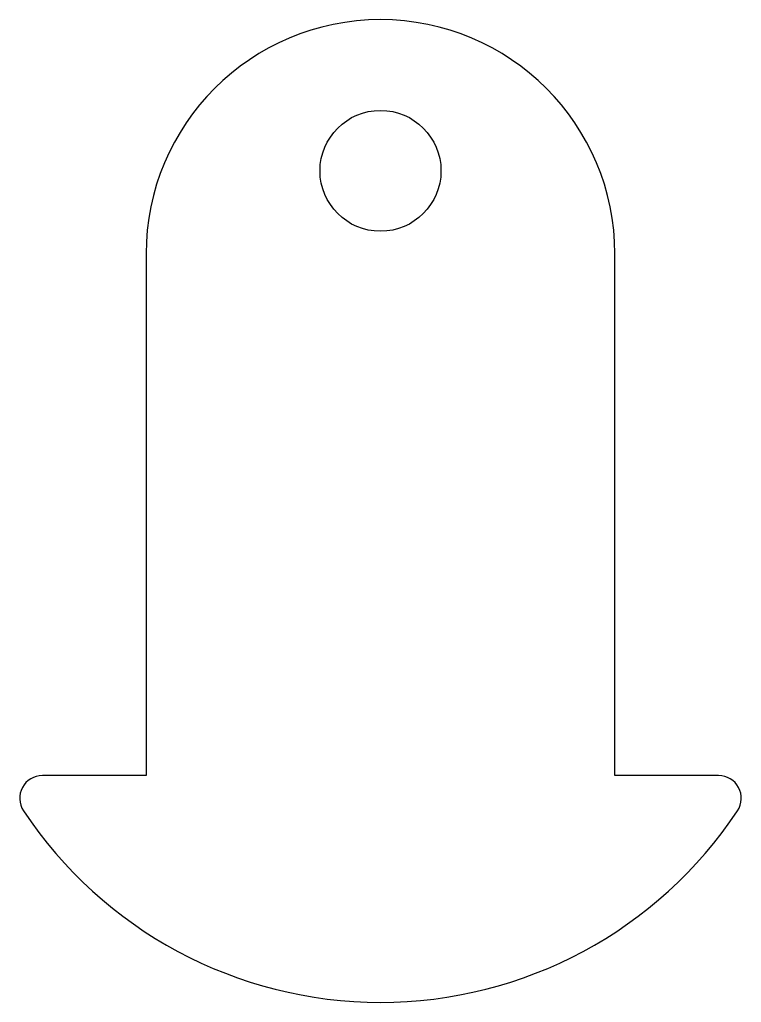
# Model space of a CAD drawing. Extents: x -11.9 to 11.9, y -7.5 to 25.
import ezdxf

# ---------------------------------------------------------------- set-up
doc = ezdxf.new("R2010")
doc.units = 0
doc.layers.get('0').update_dxf_attribs({"linetype": 'CONTINUOUS'})

msp = doc.modelspace()

# ---------------------------------------------------------------- linework, layer by layer
at = {"color": 7, "linetype": 'CONTINUOUS'}
for p, q in [((-7.75, 17.25), (-7.75, 0)), ((7.75, 0), (7.75, 17.25)), ((-7.75, 0), (-11.18, 0)), ((11.18, 0), (7.75, 0))]:
    msp.add_line(p, q, dxfattribs=at)
msp.add_circle((0, 20), 2, dxfattribs=at)
for centre, radius, start, end in [((0, 17.25), 7.75, 0, 180), ((-11.18, -0.75), 0.75, 90, 213.559), ((11.18, -0.75), 0.75, 326.441, 90), ((0, 6.667), 14.167, 213.559, 326.441)]:
    msp.add_arc(centre, radius, start, end, dxfattribs=at)

doc.saveas('drawing.dxf')
